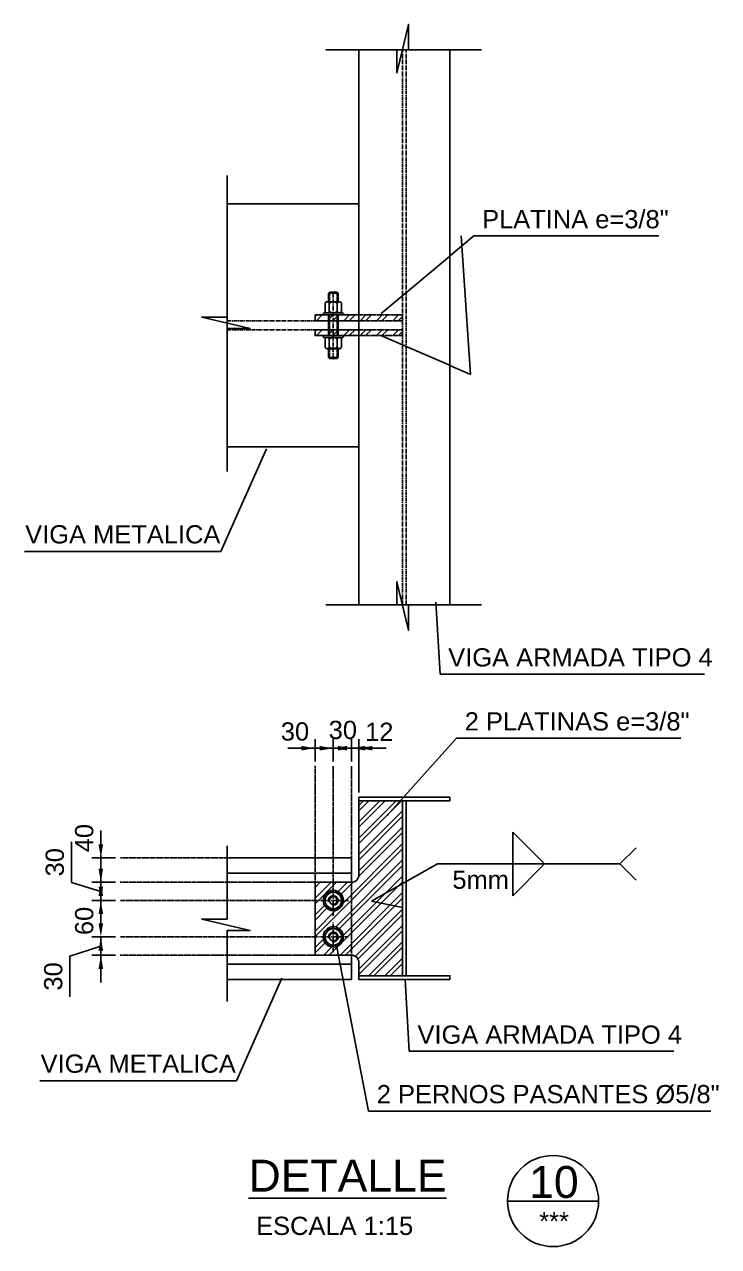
# Model space of a CAD drawing. Header units: millimetres. Extents: x 59135 to 3708801, y -250967 to 196121.
# Drawn here: x 3697987 to 3699129, y 162401 to 164412 of the extents above; entities that cross this region are included whole.
import ezdxf
from ezdxf.enums import TextEntityAlignment as Align

# ---------------------------------------------------------------- set-up
doc = ezdxf.new("R2010")
doc.units = ezdxf.units.MM
doc.header["$LTSCALE"] = 5
doc.set_wipeout_variables(frame=1)
doc.header["$PDMODE"] = 3
doc.linetypes.add('CENTER', pattern=[2, 1.25, -0.25, 0.25, -0.25])
doc.linetypes.add('HIDDEN', pattern=[0.375, 0.25, -0.125])
doc.layers.get('Defpoints').update_dxf_attribs({"color": 251})
for name, color, linetype in [('EE-5', 7, 'Continuous'), ('EE-ACHURADOS', 9, 'Continuous'), ('EE-CENTROS', 8, 'CENTER'), ('EE-COTAS', 1, 'Continuous'), ('EE-OCULTAS', 252, 'HIDDEN'), ('EE-OCULTO', 252, 'HIDDEN'), ('EE-PERNO 5-8', 51, 'Continuous'), ('EE-PLATINA 3-8', 191, 'Continuous'), ('EE-TEXTO 1', 4, 'Continuous'), ('EE-TEXTO 2', 2, 'Continuous'), ('EE-V ARMADA TIPO 3', 41, 'Continuous'), ('EE-V ARMADA TIPO 4', 130, 'Continuous')]:
    doc.layers.add(name, color=color, linetype=linetype)
doc.styles.add('ARIAL EE', font='arial.ttf')
doc.dimstyles.new('EE 1_STANDAR', dxfattribs={"dimtxt": 2, "dimasz": 1.5, "dimexe": 1, "dimexo": 0.5, "dimgap": 0.8, "dimtad": 1, "dimdec": 0, "dimdsep": 46, "dimtxsty": 'ARIAL EE', "dimcen": 0.09, "dimclrd": 256, "dimclre": 256, "dimclrt": 2, "dimadec": 0, "dimazin": 0, "dimtfac": 1, "dimtdec": 0, "dimtofl": 0, "dimtmove": 1, "dimatfit": 2, "dimfxl": 1, "dimtolj": 1, "dimlwd": -1, "dimlwe": -1, "dimarcsym": 1})

# ---------------------------------------------------------------- blocks, each defined once
blk = doc.blocks.new('*U1729')
blk.add_wipeout([(-200, 216.8), (200, 216.8), (200, 0), (-200, 0)]).dxf.layer = 'EE-V ARMADA TIPO 3'
at = {"layer": 'EE-CENTROS'}
for p, q in [((-7.5, 0), (-7.5, 216.8)), ((7.5, 0), (7.5, 216.8))]:
    blk.add_line(p, q, dxfattribs=at)
at = {"layer": 'EE-V ARMADA TIPO 3'}
blk.add_lwpolyline([(-200, 216.8), (200, 216.8), (200, 0), (-200, 0)], close=True, dxfattribs=at)
blk = doc.blocks.new('T-5-8')
blk.add_lwpolyline([(-7.8, 13.5), (-15.6, 0), (-7.8, -13.5), (7.8, -13.5), (15.6, 0), (7.8, 13.5)], close=True)
for radius in [16.7, 13.5, 6.44]:
    blk.add_circle((0, 0), radius)
blk.add_arc((0, 0), 7.94, 75, 15)
at = {"layer": 'EE-CENTROS'}
for p, q in [((0, 25), (0, -25)), ((-25, 0), (25, 0))]:
    blk.add_line(p, q, dxfattribs=at)
blk = doc.blocks.new('TÍTULO DETALLE')
at = {"layer": 'EE-5'}
blk.add_line((17.55, -1.03), (27.55, -1.03), dxfattribs=at)
blk.add_circle((22.55, -1.03), 5, dxfattribs=at)
at = {"layer": 'EE-TEXTO 1', "style": 'ARIAL EE'}
blk.add_attdef('%%UDETALLE', text='', height=3.5, dxfattribs=at).set_placement((0, 0), align=Align.CENTER)
blk.add_attdef('X', text='', height=3.5, dxfattribs=at).set_placement((22.65, 1.06), align=Align.MIDDLE_CENTER)
at = {"layer": 'EE-TEXTO 2', "style": 'ARIAL EE'}
for tag, p in [('SUBTÍTULO1', (-0.58, -4.97)), ('SUBTÍTULO2', (-0.58, -8.28)), ('SUBTÍTULO3', (-0.56, -11.65)), ('ESCALA', (-1.42, -15.07))]:
    blk.add_attdef(tag, text='', height=2, dxfattribs=at).set_placement(p, align=Align.CENTER)
blk.add_attdef('###', text='', height=2, dxfattribs=at).set_placement((22.67, -3.25), align=Align.MIDDLE_CENTER)
blk = doc.blocks.new('*D1924')
at = {"layer": 'Defpoints', "color": 0, "transparency": 16777216}
for p in [(3698495.1, 163221.2), (3698465.1, 163191.9), (3698495.1, 163191.9)]:
    blk.add_point(p, dxfattribs=at)
at = {"layer": 'EE-COTAS', "transparency": 16777216}
for p, q in [((3698442.6, 163221.2), (3698420.1, 163221.2)), ((3698465.1, 163199.4), (3698465.1, 163236.2)), ((3698495.1, 163199.4), (3698495.1, 163236.2)), ((3698517.6, 163221.2), (3698540.1, 163221.2))]:
    blk.add_line(p, q, dxfattribs=at)
for points in [[(3698442.6, 163224.9), (3698442.6, 163217.4), (3698465.1, 163221.2)], [(3698517.6, 163224.9), (3698517.6, 163217.4), (3698495.1, 163221.2)]]:
    blk.add_solid(points, dxfattribs=at)
at = {"layer": 'EE-COTAS', "color": 2, "transparency": 16777216, "insert": (3698432, 163248.5), "char_height": 30, "attachment_point": 5, "style": 'ARIAL EE'}
blk.add_mtext('\\A1;30', dxfattribs=at)
blk = doc.blocks.new('*D1925')
at = {"layer": 'Defpoints', "color": 0, "transparency": 16777216}
for p in [(3698525.1, 163221.2), (3698495.1, 163191.9), (3698525.1, 163191.9)]:
    blk.add_point(p, dxfattribs=at)
at = {"layer": 'EE-COTAS', "transparency": 16777216}
for p, q in [((3698472.6, 163221.2), (3698450.1, 163221.2)), ((3698495.1, 163199.4), (3698495.1, 163236.2)), ((3698525.1, 163199.4), (3698525.1, 163236.2)), ((3698547.6, 163221.2), (3698570.1, 163221.2))]:
    blk.add_line(p, q, dxfattribs=at)
for points in [[(3698472.6, 163224.9), (3698472.6, 163217.4), (3698495.1, 163221.2)], [(3698547.6, 163224.9), (3698547.6, 163217.4), (3698525.1, 163221.2)]]:
    blk.add_solid(points, dxfattribs=at)
at = {"layer": 'EE-COTAS', "color": 2, "transparency": 16777216, "insert": (3698510.8, 163251.1), "char_height": 30, "attachment_point": 5, "style": 'ARIAL EE'}
blk.add_mtext('\\A1;30', dxfattribs=at)
blk = doc.blocks.new('*D1926')
at = {"layer": 'Defpoints', "color": 0, "transparency": 16777216}
for p in [(3698537.1, 163221.2), (3698525.1, 163191.9), (3698537.1, 163140.6)]:
    blk.add_point(p, dxfattribs=at)
at = {"layer": 'EE-COTAS', "transparency": 16777216}
for p, q in [((3698502.6, 163221.2), (3698480.1, 163221.2)), ((3698525.1, 163199.4), (3698525.1, 163236.2)), ((3698537.1, 163148.1), (3698537.1, 163236.2)), ((3698559.6, 163221.2), (3698582.1, 163221.2))]:
    blk.add_line(p, q, dxfattribs=at)
for points in [[(3698502.6, 163224.9), (3698502.6, 163217.4), (3698525.1, 163221.2)], [(3698559.6, 163224.9), (3698559.6, 163217.4), (3698537.1, 163221.2)]]:
    blk.add_solid(points, dxfattribs=at)
at = {"layer": 'EE-COTAS', "color": 2, "transparency": 16777216, "insert": (3698570.8, 163248.2), "char_height": 30, "attachment_point": 5, "style": 'ARIAL EE'}
blk.add_mtext('\\A1;12', dxfattribs=at)
blk = doc.blocks.new('*D1927')
at = {"layer": 'Defpoints', "color": 0, "transparency": 16777216}
for p in [(3698144, 163040.6), (3698112.4, 163000.6), (3698144, 163000.6)]:
    blk.add_point(p, dxfattribs=at)
at = {"layer": 'EE-COTAS', "transparency": 16777216}
for p, q in [((3698112.4, 163063.1), (3698112.4, 163085.6)), ((3698136.5, 163040.6), (3698097.4, 163040.6)), ((3698136.5, 163000.6), (3698097.4, 163000.6)), ((3698112.4, 162978.1), (3698112.4, 162955.6))]:
    blk.add_line(p, q, dxfattribs=at)
for points in [[(3698108.6, 163063.1), (3698116.1, 163063.1), (3698112.4, 163040.6)], [(3698108.6, 162978.1), (3698116.1, 162978.1), (3698112.4, 163000.6)]]:
    blk.add_solid(points, dxfattribs=at)
at = {"layer": 'EE-COTAS', "color": 2, "transparency": 16777216, "insert": (3698085.1, 163073.2), "char_height": 30, "attachment_point": 5, "rotation": 90, "style": 'ARIAL EE'}
blk.add_mtext('\\A1;40', dxfattribs=at)
blk = doc.blocks.new('*D1928')
at = {"layer": 'Defpoints', "color": 0, "transparency": 16777216}
for p in [(3698144, 163000.6), (3698112.4, 162970.6), (3698144, 162970.6)]:
    blk.add_point(p, dxfattribs=at)
at = {"layer": 'EE-COTAS', "transparency": 16777216}
for p, q in [((3698064.1, 163000.1), (3698064.1, 163067)), ((3698112.4, 163023.1), (3698112.4, 163045.6)), ((3698112.4, 162985.6), (3698064.1, 163000.1)), ((3698136.5, 163000.6), (3698097.4, 163000.6)), ((3698112.4, 163000.6), (3698112.4, 162970.6)), ((3698136.5, 162970.6), (3698097.4, 162970.6)), ((3698112.4, 162948.1), (3698112.4, 162925.6))]:
    blk.add_line(p, q, dxfattribs=at)
for points in [[(3698108.6, 163023.1), (3698116.1, 163023.1), (3698112.4, 163000.6)], [(3698108.6, 162948.1), (3698116.1, 162948.1), (3698112.4, 162970.6)]]:
    blk.add_solid(points, dxfattribs=at)
at = {"layer": 'EE-COTAS', "color": 2, "transparency": 16777216, "insert": (3698036.7, 163033.5), "char_height": 30, "attachment_point": 5, "rotation": 90, "style": 'ARIAL EE'}
blk.add_mtext('\\A1;30', dxfattribs=at)
blk = doc.blocks.new('*D1929')
at = {"layer": 'Defpoints', "color": 0, "transparency": 16777216}
for p in [(3698144, 162970.6), (3698112.4, 162910.6), (3698144, 162910.6)]:
    blk.add_point(p, dxfattribs=at)
at = {"layer": 'EE-COTAS', "transparency": 16777216}
for p, q in [((3698112.4, 162993.1), (3698112.4, 163015.6)), ((3698136.5, 162970.6), (3698097.4, 162970.6)), ((3698136.5, 162910.6), (3698097.4, 162910.6)), ((3698112.4, 162888.1), (3698112.4, 162865.6))]:
    blk.add_line(p, q, dxfattribs=at)
for points in [[(3698108.6, 162993.1), (3698116.1, 162993.1), (3698112.4, 162970.6)], [(3698108.6, 162888.1), (3698116.1, 162888.1), (3698112.4, 162910.6)]]:
    blk.add_solid(points, dxfattribs=at)
at = {"layer": 'EE-COTAS', "color": 2, "transparency": 16777216, "insert": (3698085.1, 162936.9), "char_height": 30, "attachment_point": 5, "rotation": 90, "style": 'ARIAL EE'}
blk.add_mtext('\\A1;60', dxfattribs=at)
blk = doc.blocks.new('*D1930')
at = {"layer": 'Defpoints', "color": 0, "transparency": 16777216}
for p in [(3698144, 162910.6), (3698112.4, 162880.6), (3698144, 162880.6)]:
    blk.add_point(p, dxfattribs=at)
at = {"layer": 'EE-COTAS', "transparency": 16777216}
for p, q in [((3698112.4, 162933.1), (3698112.4, 162955.6)), ((3698136.5, 162910.6), (3698097.4, 162910.6)), ((3698112.4, 162910.6), (3698112.4, 162880.6)), ((3698112.4, 162895.6), (3698061.4, 162879)), ((3698061.4, 162879), (3698061.4, 162812.1)), ((3698136.5, 162880.6), (3698097.4, 162880.6)), ((3698112.4, 162858.1), (3698112.4, 162835.6))]:
    blk.add_line(p, q, dxfattribs=at)
for points in [[(3698108.6, 162933.1), (3698116.1, 162933.1), (3698112.4, 162910.6)], [(3698108.6, 162858.1), (3698116.1, 162858.1), (3698112.4, 162880.6)]]:
    blk.add_solid(points, dxfattribs=at)
at = {"layer": 'EE-COTAS', "color": 2, "transparency": 16777216, "insert": (3698034.1, 162845.6), "char_height": 30, "attachment_point": 5, "rotation": 90, "style": 'ARIAL EE'}
blk.add_mtext('\\A1;30', dxfattribs=at)
blk = doc.blocks.new('*U1701')
blk.add_wipeout([(-75, 603.2), (75, 603.2), (75, -310), (-75, -310)]).dxf.layer = 'EE-V ARMADA TIPO 4'
at = {"layer": 'EE-CENTROS'}
for p, q in [((-3, -310), (-3, 603.2)), ((3, -310), (3, 603.2))]:
    blk.add_line(p, q, dxfattribs=at)
at = {"layer": 'EE-V ARMADA TIPO 4'}
blk.add_lwpolyline([(-75, 603.2), (75, 603.2), (75, -310), (-75, -310)], close=True, dxfattribs=at)
blk = doc.blocks.new('*U1702')
for p, q in [((-7.9, 70), (-6.4, 71.5)), ((-7.9, 70), (7.9, 70)), ((-7.9, 70), (-7.9, 55.6)), ((-6.4, 71.5), (6.4, 71.5)), ((7.9, 70), (6.4, 71.5)), ((7.9, 70), (7.9, 55.6)), ((-13.5, 40.2), (-13.5, 52.6)), ((-10.3, 55.6), (10.3, 55.6)), ((-6.6, 40.2), (-6.6, 52.6)), ((6.6, 40.2), (6.6, 52.6)), ((13.5, 40.2), (13.5, 52.6)), ((-7.9, 0), (-7.9, 34.1)), ((7.9, 0), (7.9, 34.1)), ((-13.5, -6.1), (-13.5, -18.6)), ((-6.6, -6.1), (-6.6, -18.6)), ((6.6, -6.1), (6.6, -18.6)), ((13.5, -6.1), (13.5, -18.6)), ((-10.3, -21.6), (10.3, -21.6)), ((-7.9, -36), (-7.9, -21.6)), ((-7.9, -36), (7.9, -36)), ((-7.9, -36), (-6.4, -37.5)), ((-6.4, -37.5), (6.4, -37.5)), ((7.9, -36), (6.4, -37.5)), ((7.9, -36), (7.9, -21.6))]:
    blk.add_line(p, q)
for points in [[(-16.7, 35.7), (-16.7, 35.6, 0.414214), (-15.2, 34.1), (15.2, 34.1, 0.414214), (16.7, 35.6), (16.7, 35.7, 0.414214), (15.2, 37.2), (-15.2, 37.2, 0.414214)], [(-16.7, -1.6), (-16.7, -1.5, -0.414214), (-15.2, 0), (15.2, 0, -0.414214), (16.7, -1.5), (16.7, -1.6, -0.414214), (15.2, -3.1), (-15.2, -3.1, -0.414214)]]:
    blk.add_lwpolyline(points, format="xyb", close=True)
for centre, radius, start, end in [((-10.1, 52.2), 3.47, 7.7682, 172.2318), ((0, 46.8), 8.8, 41.2145, 138.7855), ((10.1, 52.2), 3.47, 7.7682, 172.2318), ((-10.1, 40.6), 3.47, 187.7682, 352.2318), ((0, 46), 8.8, 221.2145, 318.7855), ((10.1, 40.6), 3.47, 187.7682, 352.2318), ((-10.1, -6.6), 3.47, 7.7682, 172.2318), ((-10.1, -18.1), 3.47, 187.7682, 352.2318), ((0, -11.9), 8.8, 41.2145, 138.7855), ((0, -12.8), 8.8, 221.2145, 318.7855), ((10.1, -6.6), 3.47, 7.7682, 172.2318), ((10.1, -18.1), 3.47, 187.7682, 352.2318)]:
    blk.add_arc(centre, radius, start, end)
at = {"layer": 'EE-CENTROS'}
blk.add_line((0, -37.5), (0, 71.5), dxfattribs=at)
at = {"layer": 'EE-OCULTAS'}
for p, q in [((-6.4, 71.5), (-6.4, 55.6)), ((6.4, 71.5), (6.4, 55.9)), ((-6.4, 0), (-6.4, 34.1)), ((6.4, 0), (6.4, 34.1)), ((-6.4, -37.5), (-6.4, -21.6)), ((6.4, -37.5), (6.4, -21.8))]:
    blk.add_line(p, q, dxfattribs=at)
blk = doc.blocks.new('AWS-FILL')
for p, q in [((0, 0), (20, 0)), ((8.25, -3.5), (11.75, 0)), ((8.25, 0), (8.25, -3.5))]:
    blk.add_line(p, q)
at = {"layer": 'EE-TEXTO 2', "style": 'ARIAL EE', "flags": 12}
blk.add_attdef('VALOR_SOLDADURA', text='', height=2, dxfattribs=at).set_placement((7.83, -2.73), align=Align.RIGHT)
blk.add_attdef('DE-TANTO-CADA-TANTO', (12.68, -2.68), '', height=2, dxfattribs=at)
blk = doc.blocks.new('OBSERVACION')
for q in [(1.78, 1.78), (1.78, -1.78)]:
    blk.add_line((0, 0), q)
at = {"layer": 'EE-TEXTO 2', "style": 'ARIAL EE', "flags": 4}
blk.add_attdef('OBSERVACION', (2.3, -1.07), '', height=2, dxfattribs=at)

msp = doc.modelspace()

# ---------------------------------------------------------------- hatches: boundary and pattern name
at = {"layer": 'EE-ACHURADOS'}
h = msp.add_hatch(dxfattribs=at)
h.set_pattern_fill('ANSI32', color=256, scale=2)
h.paths.add_polyline_path([(3698609.1, 163134.6), (3698537.1, 163134.6), (3698537.1, 163012.6, -0.414214), (3698525.1, 163000.6), (3698525.1, 162880.6, -0.414214), (3698537.1, 162868.6), (3698537.1, 162846.6), (3698609.1, 162846.6)])
h.paths.add_polyline_path([(3698525.1, 163000.6), (3698495.1, 163000.6), (3698495.1, 162995.6), (3698495.1, 162987.3, -0.414214), (3698511.7, 162970.6, -1), (3698478.4, 162970.6), (3698470.1, 162970.6), (3698465.1, 162970.6), (3698465.1, 162910.6), (3698470.1, 162910.6), (3698478.4, 162910.6, -1), (3698511.7, 162910.6, -1), (3698478.4, 162910.6), (3698470.1, 162910.6), (3698465.1, 162910.6), (3698465.1, 162880.6), (3698525.1, 162880.6)])
h.paths.add_polyline_path([(3698495.1, 162995.6), (3698495.1, 163000.6), (3698465.1, 163000.6), (3698465.1, 162970.6), (3698470.1, 162970.6), (3698478.4, 162970.6, -0.414214), (3698495.1, 162987.3)], flags=17)

# ---------------------------------------------------------------- linework, layer by layer
at = {"layer": 'EE-COTAS'}
msp.add_lwpolyline([(3698320.2, 163060.5), (3698320.2, 162940), (3698278.4, 162940), (3698358.2, 162921), (3698320.2, 162921), (3698320.2, 162804.2)], dxfattribs=at)
at = {"layer": 'EE-OCULTAS'}
for p, q in [((3698465.1, 163000.6), (3698465.1, 163191.9)), ((3698495.1, 162995.6), (3698495.1, 163191.9)), ((3698525.1, 163040.6), (3698525.1, 163191.9)), ((3698320.2, 163040.6), (3698144, 163040.6)), ((3698465.1, 163000.6), (3698144, 163000.6)), ((3698470.1, 162970.6), (3698144, 162970.6)), ((3698470.1, 162910.6), (3698144, 162910.6)), ((3698465.1, 162880.6), (3698144, 162880.6))]:
    msp.add_line(p, q, dxfattribs=at)
at = {"layer": 'EE-OCULTO'}
msp.add_line((3698525.1, 163000.6), (3698525.1, 162880.6), dxfattribs=at)
at = {"layer": 'EE-PLATINA 3-8'}
msp.add_lwpolyline([(3698537.1, 162868.6, 0.414214), (3698525.1, 162880.6), (3698465.1, 162880.6), (3698465.1, 163000.6), (3698525.1, 163000.6, 0.414214), (3698537.1, 163012.6), (3698537.1, 163134.6), (3698609.1, 163134.6), (3698609.1, 162846.6), (3698537.1, 162846.6)], format="xyb", close=True, dxfattribs=at)
at = {"layer": 'EE-V ARMADA TIPO 3'}
for points in [[(3698525.1, 163000.6), (3698525.1, 163040.6), (3698320.2, 163040.6)], [(3698525.1, 163015.6), (3698320.2, 163015.6)], [(3698320.2, 162840.6), (3698525.1, 162840.6), (3698525.1, 162880.6)], [(3698525.1, 162865.6), (3698320.2, 162865.6)]]:
    msp.add_lwpolyline(points, dxfattribs=at)
at = {"layer": 'EE-V ARMADA TIPO 4'}
for points in [[(3698537.1, 163140.6), (3698687.1, 163140.6), (3698687.1, 163134.6), (3698537.1, 163134.6)], [(3698609.1, 163134.6), (3698615.1, 163134.6), (3698615.1, 162846.6), (3698609.1, 162846.6)], [(3698537.1, 162840.6), (3698687.1, 162840.6), (3698687.1, 162846.6), (3698537.1, 162846.6)]]:
    msp.add_lwpolyline(points, close=True, dxfattribs=at)

# ---------------------------------------------------------------- block references
at = {"layer": 'EE-COTAS', "xscale": -15, "yscale": 15, "zscale": 15, "rotation": 180}
msp.add_blockref('AWS-FILL', (3698666.8, 163030.7), dxfattribs=at)
at = {"layer": 'EE-COTAS', "xscale": 15, "yscale": 15, "zscale": 15}
msp.add_blockref('OBSERVACION', (3698966.8, 163030.7), dxfattribs=at)
msp.add_blockref('AWS-FILL', (3698666.8, 163030.7), dxfattribs=at).add_auto_attribs({'VALOR_SOLDADURA': '5mm'})
at = {"layer": 'EE-COTAS'}
ref = msp.add_blockref('TÍTULO DETALLE', (3698518.6, 162491.5), dxfattribs=dict(at, xscale=15, yscale=15, zscale=15))
ref.add_attrib('ESCALA', 'ESCALA 1:15', dxfattribs={"layer": 'EE-TEXTO 2', "height": 30, "style": 'ARIAL EE'}).set_placement((3698497.3, 162420.2), align=Align.CENTER)
ref.add_attrib('%%UDETALLE', '%%UDETALLE', dxfattribs={"layer": 'EE-TEXTO 1', "height": 52.5, "style": 'ARIAL EE'}).set_placement((3698518.6, 162491.5), align=Align.CENTER)
ref.add_attrib('###', '***', dxfattribs={"layer": 'EE-TEXTO 2', "height": 30, "style": 'ARIAL EE'}).set_placement((3698858.6, 162442.8), align=Align.MIDDLE_CENTER)
ref.add_attrib('X', '10', dxfattribs={"layer": 'EE-TEXTO 1', "height": 52.5, "style": 'ARIAL EE'}).set_placement((3698858.3, 162507.4), align=Align.MIDDLE_CENTER)
at = {"layer": 'EE-PERNO 5-8', "rotation": 180}
for p in [(3698495.1, 162970.6), (3698495.1, 162910.6)]:
    msp.add_blockref('T-5-8', p, dxfattribs=at)
at = {"layer": 'EE-V ARMADA TIPO 3', "rotation": 90}
msp.add_blockref('*U1729', (3698537.1, 163917.2), dxfattribs=at)

# ---------------------------------------------------------------- texts
at = {"layer": 'EE-COTAS', "color": 2, "char_height": 30, "style": 'ARIAL EE'}
for s, insert, width, attachment_point in [('PLATINA e=3/8"', (3698740.1, 164076.3), 397.658, 7), ('VIGA METALICA', (3697987.8, 163588.1), 700.184, 1), ('VIGA ARMADA TIPO 4', (3698684.3, 163355.2), 489.932, 7), ('2 PLATINAS e=3/8"', (3698711.5, 163249.9), 397.658, 7), ('VIGA ARMADA TIPO 4', (3698633.7, 162734.5), 489.932, 7), ('VIGA METALICA', (3698013.2, 162717.1), 700.184, 1), ('2 PERNOS PASANTES %%C5/8"', (3698566.7, 162635.8), 652.118, 7)]:
    msp.add_mtext(s, dxfattribs=dict(at, insert=insert, width=width, attachment_point=attachment_point))

# ---------------------------------------------------------------- dimensions: what is measured, and where the dimension line sits
at = {"layer": 'EE-COTAS'}
for base, p1, p2, picture, middle in [((3698495.1, 163221.2), (3698465.1, 163191.9), (3698495.1, 163191.9), '*D1924', (3698432, 163221.2)), ((3698525.1, 163221.2), (3698495.1, 163191.9), (3698525.1, 163191.9), '*D1925', (3698510.8, 163223.8)), ((3698537.1, 163221.2), (3698525.1, 163191.9), (3698537.1, 163140.6), '*D1926', (3698570.8, 163221.2))]:
    dim = msp.add_linear_dim(base=base, p1=p1, p2=p2, dimstyle='EE 1_STANDAR', dxfattribs=at)
    dim.commit()
    dim.dimension.update_dxf_attribs({"geometry": picture, "text_midpoint": middle, "dimtype": 160})
for base, p1, p2, picture, middle in [((3698112.4, 163000.6), (3698144, 163040.6), (3698144, 163000.6), '*D1927', (3698112.4, 163073.2)), ((3698112.4, 162910.6), (3698144, 162970.6), (3698144, 162910.6), '*D1929', (3698112.4, 162936.9)), ((3698112.4, 162880.6), (3698144, 162910.6), (3698144, 162880.6), '*D1930', (3698061.4, 162867))]:
    dim = msp.add_linear_dim(base=base, p1=p1, p2=p2, angle=90, dimstyle='EE 1_STANDAR', dxfattribs=at)
    dim.commit()
    dim.dimension.update_dxf_attribs({"geometry": picture, "text_midpoint": middle, "dimtype": 160})
dim = msp.add_linear_dim(base=(3698112.4, 162970.6), p1=(3698144, 163000.6), p2=(3698144, 162970.6), angle=90, dimstyle='EE 1_STANDAR', dxfattribs=at)
dim.commit()
dim.dimension.update_dxf_attribs({"geometry": '*D1928', "text_midpoint": (3698036.7, 163012.1)})

# ---------------------------------------------------------------- leaders
at = {"layer": 'EE-COTAS', "annotation_type": 0, "has_hookline": 1}
for points, hookline_direction, text_width in [([(3698583.8, 163110.2), (3698698, 163237.9), (3698699.5, 163237.9)], 0, 367), ([(3698501.1, 162893.9), (3698553.2, 162623.8), (3698554.7, 162623.8)], 0, 561.4), ([(3698410.4, 162842.9), (3698335.5, 162674), (3698334, 162674)], 1, 321.3), ([(3698613.3, 162840.6), (3698620.2, 162722.5), (3698621.7, 162722.5)], 0, 433.3)]:
    msp.add_leader(points, dimstyle='EE 1_STANDAR', override={"dimscale": 0, "dimgap": 0.8, "dimtad": 1}, dxfattribs=dict(at, hookline_direction=hookline_direction, text_width=text_width))
at = {"layer": 'EE-COTAS'}
msp.add_leader([(3698609.1, 162958.9), (3698558, 162969.5), (3698666.8, 163030.7)], dimstyle='EE 1_STANDAR', override={"dimscale": 0, "dimgap": 0.8, "dimtad": 1}, dxfattribs=at)

# ---------------------------------------------------------------- next in the draw order: linework, layer by layer
msp.add_lwpolyline([(3698320.2, 164163.8), (3698320.2, 163930.7), (3698278.4, 163930.7), (3698358.2, 163911.8), (3698320.2, 163911.8), (3698320.2, 163676.4)], dxfattribs=at)

# ---------------------------------------------------------------- next in the draw order: block references
at = {"layer": 'EE-PERNO 5-8'}
msp.add_blockref('*U1702', (3698495.1, 163900.2), dxfattribs=at)
at = {"layer": 'EE-V ARMADA TIPO 4'}
msp.add_blockref('*U1701', (3698612.1, 163767.2), dxfattribs=at)

# ---------------------------------------------------------------- next in the draw order: leaders
at = {"layer": 'EE-COTAS', "annotation_type": 0, "has_hookline": 1, "hookline_direction": 1, "text_width": 321.3}
msp.add_leader([(3698384.9, 163713.9), (3698310.1, 163545), (3698308.6, 163545)], dimstyle='EE 1_STANDAR', override={"dimscale": 0, "dimgap": 0.8, "dimtad": 1}, dxfattribs=at)

# ---------------------------------------------------------------- next in the draw order: hatches: boundary and pattern name
at = {"layer": 'EE-ACHURADOS'}
h = msp.add_hatch(dxfattribs=at)
h.set_pattern_fill('ANSI32', color=256, scale=2)
h.set_pattern_definition([(45, (0, -66.59), (-13.47038418, 13.47038418), []), (45, (8.98, -66.59), (-13.47038418, 13.47038418), [])])
h.paths.add_polyline_path([(3698537.1, 163924.7), (3698465.1, 163924.7), (3698465.1, 163934.2), (3698537.1, 163934.2)])
h.paths.add_polyline_path([(3698609.1, 163924.7), (3698537.1, 163924.7), (3698537.1, 163934.2), (3698609.1, 163934.2)])
h = msp.add_hatch(dxfattribs=at)
h.set_pattern_fill('ANSI32', color=256, scale=2)
h.set_pattern_definition([(45, (0, -91.12), (-13.47038418, 13.47038418), []), (45, (8.98, -91.12), (-13.47038418, 13.47038418), [])])
h.paths.add_polyline_path([(3698537.1, 163900.2), (3698465.1, 163900.2), (3698465.1, 163909.7), (3698537.1, 163909.7)])
h.paths.add_polyline_path([(3698609.1, 163900.2), (3698537.1, 163900.2), (3698537.1, 163909.7), (3698609.1, 163909.7)])

# ---------------------------------------------------------------- next in the draw order: linework, layer by layer
at = {"layer": 'EE-COTAS'}
for points in [[(3698739.2, 164370.4), (3698618.7, 164370.4), (3698618.7, 164412.2), (3698599.7, 164332.4), (3698599.7, 164370.4), (3698482.9, 164370.4)], [(3698739.2, 163457.2), (3698618.7, 163457.2), (3698618.7, 163415.4), (3698599.7, 163495.2), (3698599.7, 163457.2), (3698482.9, 163457.2)]]:
    msp.add_lwpolyline(points, dxfattribs=at)
at = {"layer": 'EE-OCULTAS'}
for points in [[(3698609.1, 163924.7), (3698537.1, 163924.7), (3698537.1, 163934.2), (3698609.1, 163934.2)], [(3698609.1, 163900.2), (3698537.1, 163900.2), (3698537.1, 163909.7), (3698609.1, 163909.7)]]:
    msp.add_lwpolyline(points, close=True, dxfattribs=at)
at = {"layer": 'EE-PLATINA 3-8'}
for points in [[(3698537.1, 163924.7), (3698465.1, 163924.7), (3698465.1, 163934.2), (3698537.1, 163934.2), (3698537.1, 163924.7)], [(3698537.1, 163900.2), (3698465.1, 163900.2), (3698465.1, 163909.7), (3698537.1, 163909.7), (3698537.1, 163900.2)]]:
    msp.add_lwpolyline(points, dxfattribs=at)

# ---------------------------------------------------------------- next in the draw order: leaders
at = {"layer": 'EE-COTAS'}
msp.add_leader([(3698573.1, 163900.2), (3698721.1, 163836.2), (3698705.6, 164064.3)], dimstyle='EE 1_STANDAR', override={"dimscale": 0, "dimgap": 0.8, "dimtad": 1}, dxfattribs=at)
at = {"layer": 'EE-COTAS', "annotation_type": 0, "has_hookline": 1, "hookline_direction": 0}
for points, text_width in [([(3698573.8, 163936.6), (3698726.6, 164064.3), (3698728.1, 164064.3)], 302), ([(3698664, 163461.3), (3698670.8, 163343.2), (3698672.3, 163343.2)], 433.3)]:
    msp.add_leader(points, dimstyle='EE 1_STANDAR', override={"dimscale": 0, "dimgap": 0.8, "dimtad": 1}, dxfattribs=dict(at, text_width=text_width))

doc.saveas('drawing.dxf')
